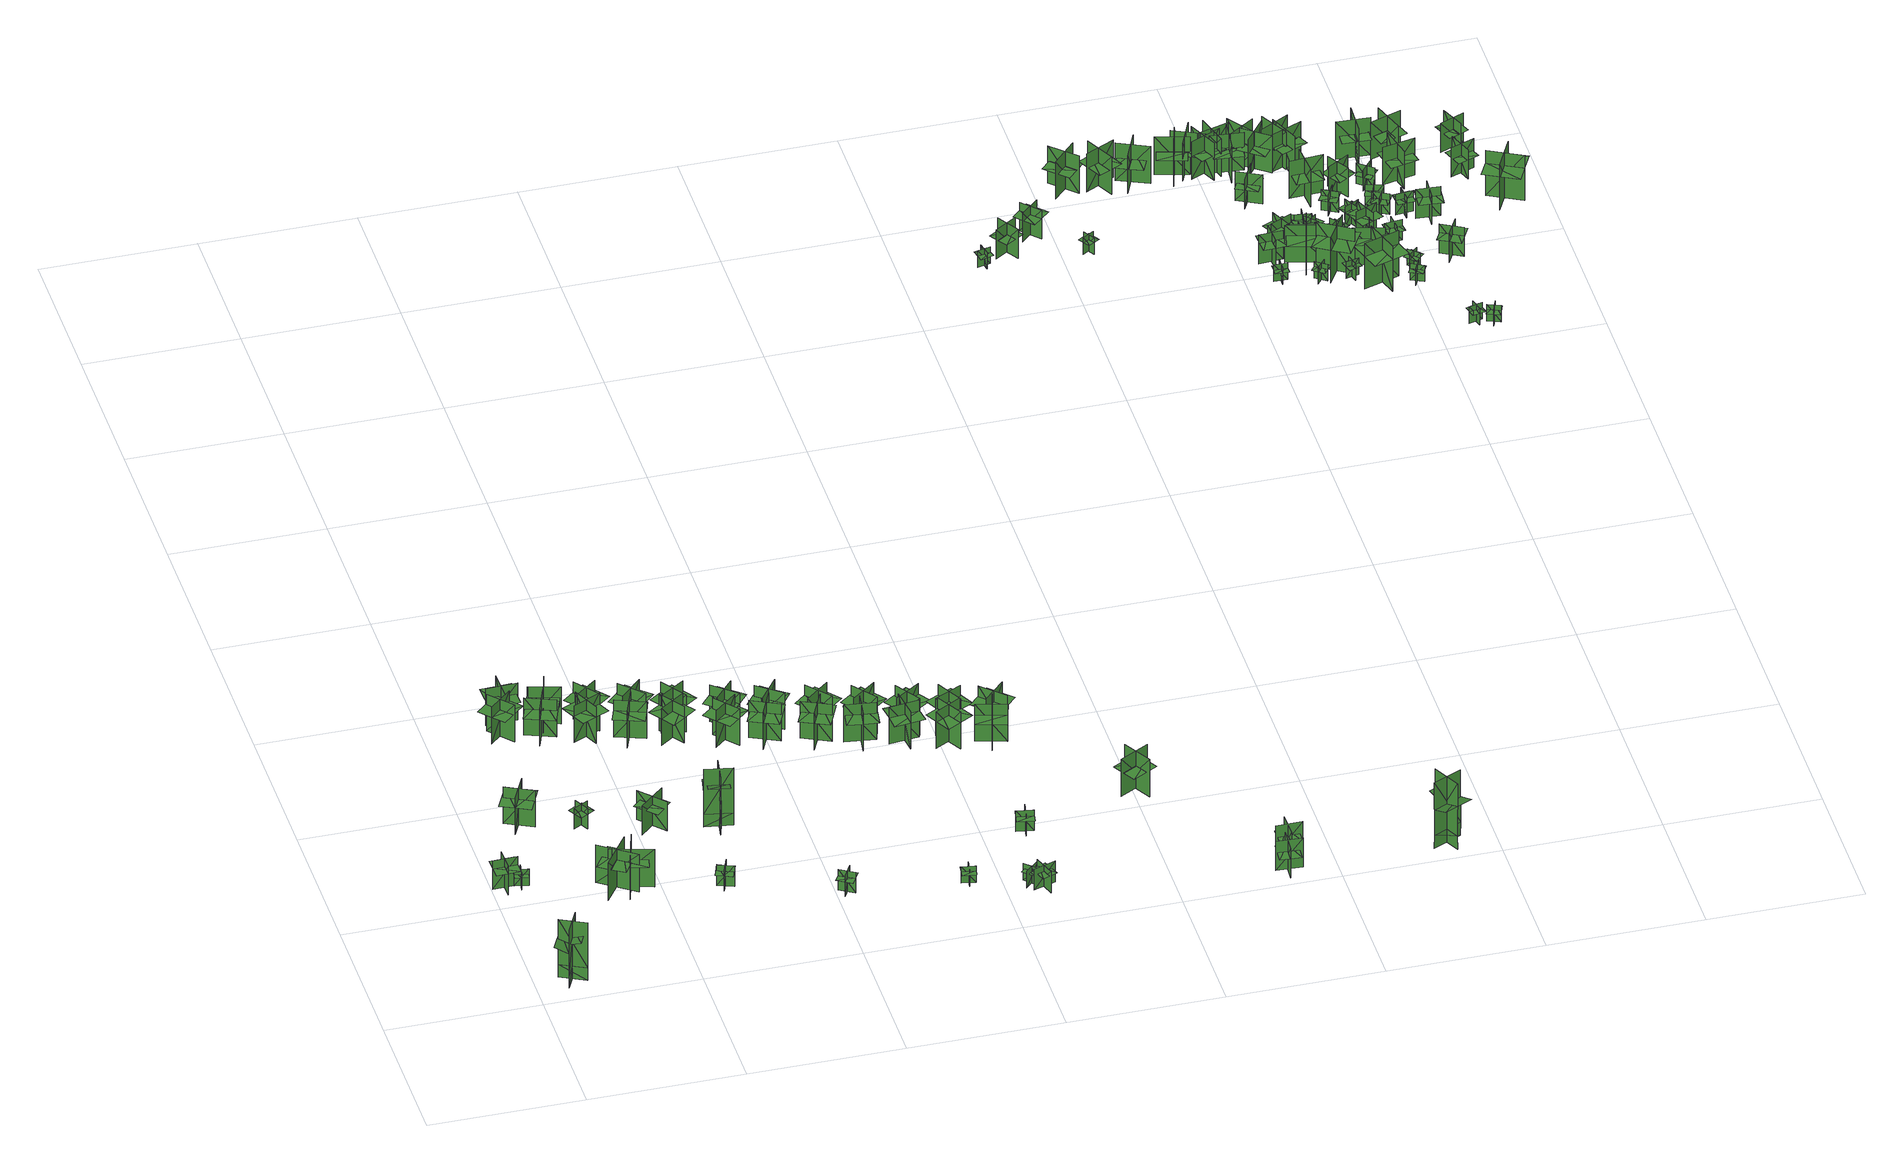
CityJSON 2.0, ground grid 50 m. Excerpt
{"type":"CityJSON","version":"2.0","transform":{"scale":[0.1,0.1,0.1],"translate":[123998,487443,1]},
"CityObjects":{
"tree1":{"type":"SolitaryVegetationObject","geometry":[{"type":"MultiSurface","lod":"1","boundaries":[[[0,1,2]],[[0,2,3]],[[4,5,6]],[[4,6,7]],[[8,9,5]],[[8,5,4]],[[10,11,1]],[[10,1,0]],[[12,13,14]],[[12,14,15]],[[16,17,18]],[[16,18,19]]]}]},
"tree2":{"type":"SolitaryVegetationObject","geometry":[{"type":"MultiSurface","lod":"1","boundaries":[[[20,21,22]],[[20,22,23]],[[24,25,26]],[[24,26,27]],[[28,29,30]],[[28,30,31]],[[28,31,32]],[[28,32,33]]]}]},
"tree3":{"type":"SolitaryVegetationObject","geometry":[{"type":"MultiSurface","lod":"1","boundaries":[[[34,35,36]],[[34,36,37]],[[38,39,40]],[[38,40,41]],[[42,43,44]],[[42,44,45]],[[42,45,46]],[[42,46,47]]]}]},
"tree4":{"type":"SolitaryVegetationObject","geometry":[{"type":"MultiSurface","lod":"1","boundaries":[[[48,49,50]],[[48,50,51]],[[52,53,54]],[[52,54,55]],[[56,57,58]],[[56,58,59]],[[56,59,60]],[[56,60,61]]]}]},
"tree5":{"type":"SolitaryVegetationObject","geometry":[{"type":"MultiSurface","lod":"1","boundaries":[[[62,63,64]],[[62,64,65]],[[66,67,68]],[[66,68,69]],[[70,71,72]],[[70,72,73]],[[70,73,74]],[[70,74,75]]]}]},
"tree6":{"type":"SolitaryVegetationObject","geometry":[{"type":"MultiSurface","lod":"1","boundaries":[[[76,77,78]],[[76,78,79]],[[80,81,82]],[[80,82,83]],[[84,85,86]],[[84,86,87]],[[84,87,88]],[[84,88,89]]]}]},
"tree7":{"type":"SolitaryVegetationObject","geometry":[{"type":"MultiSurface","lod":"1","boundaries":[[[90,91,92]],[[90,92,93]],[[94,95,96]],[[94,96,97]],[[98,99,100]],[[98,100,101]],[[98,101,102]],[[98,102,103]]]}]},
"tree8":{"type":"SolitaryVegetationObject","geometry":[{"type":"MultiSurface","lod":"1","boundaries":[[[104,105,106]],[[104,106,107]],[[108,109,110]],[[108,110,111]],[[112,113,114]],[[112,114,115]],[[112,115,116]],[[112,116,117]]]}]},
"tree9":{"type":"SolitaryVegetationObject","geometry":[{"type":"MultiSurface","lod":"1","boundaries":[[[118,119,120]],[[118,120,121]],[[122,123,124]],[[122,124,125]],[[126,127,128]],[[126,128,129]],[[126,129,130]],[[126,130,131]]]}]},
"tree10":{"type":"SolitaryVegetationObject","geometry":[{"type":"MultiSurface","lod":"1","boundaries":[[[132,133,134]],[[132,134,135]],[[136,137,138]],[[136,138,139]],[[140,141,142]],[[140,142,143]],[[140,143,144]],[[140,144,145]]]}]},
"tree11":{"type":"SolitaryVegetationObject","geometry":[{"type":"MultiSurface","lod":"1","boundaries":[[[146,147,148]],[[146,148,149]],[[150,151,152]],[[150,152,153]],[[154,155,156]],[[154,156,157]],[[154,157,158]],[[154,158,159]]]}]},
"tree12":{"type":"SolitaryVegetationObject","geometry":[{"type":"MultiSurface","lod":"1","boundaries":[[[160,161,162]],[[160,162,163]],[[164,165,166]],[[164,166,167]],[[168,169,170]],[[168,170,171]],[[168,171,172]],[[168,172,173]]]}]},
"tree13":{"type":"SolitaryVegetationObject","geometry":[{"type":"MultiSurface","lod":"1","boundaries":[[[174,175,176]],[[174,176,177]],[[178,179,180]],[[178,180,181]],[[182,183,184]],[[182,184,185]],[[182,185,186]],[[182,186,187]]]}]},
"tree14":{"type":"SolitaryVegetationObject","geometry":[{"type":"MultiSurface","lod":"1","boundaries":[[[188,189,190]],[[188,190,191]],[[192,193,194]],[[192,194,195]],[[196,197,198]],[[196,198,199]],[[196,199,200]],[[196,200,201]]]}]},
"tree15":{"type":"SolitaryVegetationObject","geometry":[{"type":"MultiSurface","lod":"1","boundaries":[[[202,203,204]],[[202,204,205]],[[206,207,208]],[[206,208,209]],[[210,211,212]],[[210,212,213]],[[210,213,214]],[[210,214,215]]]}]},
"tree16":{"type":"SolitaryVegetationObject","geometry":[{"type":"MultiSurface","lod":"1","boundaries":[[[216,217,218]],[[216,218,219]],[[220,221,222]],[[220,222,223]],[[224,225,221]],[[224,221,220]],[[226,227,217]],[[226,217,216]],[[228,229,230]],[[228,230,231]],[[232,233,234]],[[232,234,235]]]}]},
"tree17":{"type":"SolitaryVegetationObject","geometry":[{"type":"MultiSurface","lod":"1","boundaries":[[[236,237,238]],[[236,238,239]],[[240,241,242]],[[240,242,243]],[[244,245,246]],[[244,246,247]],[[244,247,248]],[[244,248,249]]]}]},
"tree18":{"type":"SolitaryVegetationObject","geometry":[{"type":"MultiSurface","lod":"1","boundaries":[[[250,251,252]],[[250,252,253]],[[254,255,256]],[[254,256,257]],[[258,259,260]],[[258,260,261]],[[258,261,262]],[[258,262,263]]]}]},
"tree19":{"type":"SolitaryVegetationObject","geometry":[{"type":"MultiSurface","lod":"1","boundaries":[[[264,265,266]],[[264,266,267]],[[268,269,270]],[[268,270,271]],[[272,273,274]],[[272,274,275]],[[272,275,276]],[[272,276,277]]]}]},
"tree20":{"type":"SolitaryVegetationObject","geometry":[{"type":"MultiSurface","lod":"1","boundaries":[[[278,279,280]],[[278,280,281]],[[282,283,284]],[[282,284,285]],[[286,287,288]],[[286,288,289]],[[286,289,290]],[[286,290,291]]]}]},
"tree21":{"type":"SolitaryVegetationObject","geometry":[{"type":"MultiSurface","lod":"1","boundaries":[[[292,293,294]],[[292,294,295]],[[296,297,298]],[[296,298,299]],[[300,301,302]],[[300,302,303]],[[300,303,304]],[[300,304,305]]]}]},
"tree22":{"type":"SolitaryVegetationObject","geometry":[{"type":"MultiSurface","lod":"1","boundaries":[[[306,307,308]],[[306,308,309]],[[310,311,312]],[[310,312,313]],[[314,315,316]],[[314,316,317]],[[314,317,318]],[[314,318,319]]]}]},
"tree23":{"type":"SolitaryVegetationObject","geometry":[{"type":"MultiSurface","lod":"1","boundaries":[[[320,321,322]],[[320,322,323]],[[324,325,326]],[[324,326,327]],[[328,329,330]],[[328,330,331]],[[328,331,332]],[[328,332,333]]]}]},
"tree24":{"type":"SolitaryVegetationObject","geometry":[{"type":"MultiSurface","lod":"1","boundaries":[[[334,335,336]],[[334,336,337]],[[338,339,340]],[[338,340,341]],[[342,343,344]],[[342,344,345]],[[342,345,346]],[[342,346,347]]]}]},
"tree25":{"type":"SolitaryVegetationObject","geometry":[{"type":"MultiSurface","lod":"1","boundaries":[[[348,349,350]],[[348,350,351]],[[352,353,354]],[[352,354,355]],[[356,357,358]],[[356,358,359]],[[356,359,360]],[[356,360,361]]]}]},
"tree26":{"type":"SolitaryVegetationObject","geometry":[{"type":"MultiSurface","lod":"1","boundaries":[[[362,363,364]],[[362,364,365]],[[366,367,368]],[[366,368,369]],[[370,371,372]],[[370,372,373]],[[370,373,374]],[[370,374,375]]]}]},
"tree27":{"type":"SolitaryVegetationObject","geometry":[{"type":"MultiSurface","lod":"1","boundaries":[[[376,377,378]],[[376,378,379]],[[380,381,382]],[[380,382,383]],[[384,385,386]],[[384,386,387]],[[384,387,388]],[[384,388,389]]]}]},
"tree28":{"type":"SolitaryVegetationObject","geometry":[{"type":"MultiSurface","lod":"1","boundaries":[[[390,391,392]],[[390,392,393]],[[394,395,396]],[[394,396,397]],[[398,399,400]],[[398,400,401]],[[398,401,402]],[[398,402,403]]]}]},
"tree29":{"type":"SolitaryVegetationObject","geometry":[{"type":"MultiSurface","lod":"1","boundaries":[[[404,405,406]],[[404,406,407]],[[408,409,410]],[[408,410,411]],[[412,413,414]],[[412,414,415]],[[412,415,416]],[[412,416,417]]]}]},
"tree30":{"type":"SolitaryVegetationObject","geometry":[{"type":"MultiSurface","lod":"1","boundaries":[[[418,419,420]],[[418,420,421]],[[422,423,424]],[[422,424,425]],[[426,427,428]],[[426,428,429]],[[426,429,430]],[[426,430,431]]]}]},
"tree31":{"type":"SolitaryVegetationObject","geometry":[{"type":"MultiSurface","lod":"1","boundaries":[[[432,433,434]],[[432,434,435]],[[436,437,438]],[[436,438,439]],[[440,441,442]],[[440,442,443]],[[440,443,444]],[[440,444,445]]]}]},
"tree32":{"type":"SolitaryVegetationObject","geometry":[{"type":"MultiSurface","lod":"1","boundaries":[[[446,447,448]],[[446,448,449]],[[450,451,452]],[[450,452,453]],[[454,455,456]],[[454,456,457]],[[454,457,458]],[[454,458,459]]]}]},
"tree33":{"type":"SolitaryVegetationObject","geometry":[{"type":"MultiSurface","lod":"1","boundaries":[[[460,461,462]],[[460,462,463]],[[464,465,466]],[[464,466,467]],[[468,469,470]],[[468,470,471]],[[468,471,472]],[[468,472,473]]]}]},
"tree34":{"type":"SolitaryVegetationObject","geometry":[{"type":"MultiSurface","lod":"1","boundaries":[[[474,475,476]],[[474,476,477]],[[478,479,480]],[[478,480,481]],[[482,483,484]],[[482,484,485]],[[482,485,486]],[[482,486,487]]]}]},
"tree35":{"type":"SolitaryVegetationObject","geometry":[{"type":"MultiSurface","lod":"1","boundaries":[[[488,489,490]],[[488,490,491]],[[492,493,494]],[[492,494,495]],[[496,497,498]],[[496,498,499]],[[496,499,500]],[[496,500,501]]]}]},
"tree36":{"type":"SolitaryVegetationObject","geometry":[{"type":"MultiSurface","lod":"1","boundaries":[[[502,503,504]],[[502,504,505]],[[506,507,508]],[[506,508,509]],[[510,511,512]],[[510,512,513]],[[510,513,514]],[[510,514,515]]]}]},
"tree37":{"type":"SolitaryVegetationObject","geometry":[{"type":"MultiSurface","lod":"1","boundaries":[[[516,517,518]],[[516,518,519]],[[520,521,522]],[[520,522,523]],[[524,525,526]],[[524,526,527]],[[524,527,528]],[[524,528,529]]]}]},
"tree38":{"type":"SolitaryVegetationObject","geometry":[{"type":"MultiSurface","lod":"1","boundaries":[[[530,531,532]],[[530,532,533]],[[534,535,536]],[[534,536,537]],[[538,539,540]],[[538,540,541]],[[538,541,542]],[[538,542,543]]]}]},
"tree39":{"type":"SolitaryVegetationObject","geometry":[{"type":"MultiSurface","lod":"1","boundaries":[[[544,545,546]],[[544,546,547]],[[548,549,550]],[[548,550,551]],[[552,553,554]],[[552,554,555]],[[552,555,556]],[[552,556,557]]]}]},
"tree40":{"type":"SolitaryVegetationObject","geometry":[{"type":"MultiSurface","lod":"1","boundaries":[[[558,559,560]],[[558,560,561]],[[562,563,564]],[[562,564,565]],[[566,567,568]],[[566,568,569]],[[566,570,571]],[[566,571,567]]]}]},
"tree41":{"type":"SolitaryVegetationObject","geometry":[{"type":"MultiSurface","lod":"1","boundaries":[[[572,573,574]],[[572,574,575]],[[576,577,578]],[[576,578,579]],[[580,581,582]],[[580,582,583]],[[580,584,585]],[[580,585,581]]]}]},
"tree42":{"type":"SolitaryVegetationObject","geometry":[{"type":"MultiSurface","lod":"1","boundaries":[[[586,587,588]],[[586,588,589]],[[590,591,592]],[[590,592,593]],[[594,595,596]],[[594,596,597]],[[594,598,599]],[[594,599,595]]]}]},
"tree43":{"type":"SolitaryVegetationObject","geometry":[{"type":"MultiSurface","lod":"1","boundaries":[[[600,601,602]],[[600,602,603]],[[604,605,606]],[[604,606,607]],[[608,609,605]],[[608,605,604]],[[610,611,601]],[[610,601,600]],[[612,613,614]],[[612,614,615]],[[616,617,618]],[[616,618,619]]]}]},
"tree44":{"type":"SolitaryVegetationObject","geometry":[{"type":"MultiSurface","lod":"1","boundaries":[[[620,621,622]],[[620,622,623]],[[624,625,626]],[[624,626,627]],[[628,629,630]],[[628,630,631]],[[628,631,632]],[[628,632,633]]]}]},
"tree45":{"type":"SolitaryVegetationObject","geometry":[{"type":"MultiSurface","lod":"1","boundaries":[[[634,635,636]],[[634,636,637]],[[638,639,640]],[[638,640,641]],[[642,643,644]],[[642,644,645]],[[642,646,647]],[[642,647,643]]]}]},
"tree46":{"type":"SolitaryVegetationObject","geometry":[{"type":"MultiSurface","lod":"1","boundaries":[[[648,649,650]],[[648,650,651]],[[652,653,654]],[[652,654,655]],[[656,657,658]],[[656,658,659]],[[656,659,660]],[[656,660,661]]]}]},
"tree47":{"type":"SolitaryVegetationObject","geometry":[{"type":"MultiSurface","lod":"1","boundaries":[[[662,663,664]],[[662,664,665]],[[666,667,668]],[[666,668,669]],[[670,671,672]],[[670,672,673]],[[670,673,674]],[[670,674,675]]]}]},
"tree48":{"type":"SolitaryVegetationObject","geometry":[{"type":"MultiSurface","lod":"1","boundaries":[[[676,677,678]],[[676,678,679]],[[680,681,682]],[[680,682,683]],[[684,685,686]],[[684,686,687]],[[684,688,689]],[[684,689,685]]]}]},
"tree49":{"type":"SolitaryVegetationObject","geometry":[{"type":"MultiSurface","lod":"1","boundaries":[[[690,691,692]],[[690,692,693]],[[694,695,696]],[[694,696,697]],[[698,699,700]],[[698,700,701]],[[698,702,703]],[[698,703,699]]]}]},
"tree50":{"type":"SolitaryVegetationObject","geometry":[{"type":"MultiSurface","lod":"1","boundaries":[[[704,705,706]],[[704,706,707]],[[708,709,710]],[[708,710,711]],[[712,713,714]],[[712,714,715]],[[712,716,717]],[[712,717,713]]]}]},
"tree51":{"type":"SolitaryVegetationObject","geometry":[{"type":"MultiSurface","lod":"1","boundaries":[[[718,719,720]],[[718,720,721]],[[722,723,724]],[[722,724,725]],[[726,727,728]],[[726,728,729]],[[726,729,730]],[[726,730,731]]]}]},
"tree52":{"type":"SolitaryVegetationObject","geometry":[{"type":"MultiSurface","lod":"1","boundaries":[[[732,733,734]],[[732,734,735]],[[736,737,738]],[[736,738,739]],[[740,741,742]],[[740,742,743]],[[740,744,745]],[[740,745,741]]]}]},
"tree53":{"type":"SolitaryVegetationObject","geometry":[{"type":"MultiSurface","lod":"1","boundaries":[[[746,747,748]],[[746,748,749]],[[750,751,752]],[[750,752,753]],[[754,755,756]],[[754,756,757]],[[754,757,758]],[[754,758,759]]]}]},
"tree54":{"type":"SolitaryVegetationObject","geometry":[{"type":"MultiSurface","lod":"1","boundaries":[[[760,761,762]],[[760,762,763]],[[764,765,766]],[[764,766,767]],[[768,769,770]],[[768,770,771]],[[768,772,773]],[[768,773,769]]]}]},
"tree55":{"type":"SolitaryVegetationObject","geometry":[{"type":"MultiSurface","lod":"1","boundaries":[[[774,775,776]],[[774,776,777]],[[778,779,780]],[[778,780,781]],[[782,783,784]],[[782,784,785]],[[782,785,786]],[[782,786,787]]]}]},
"tree56":{"type":"SolitaryVegetationObject","geometry":[{"type":"MultiSurface","lod":"1","boundaries":[[[788,789,790]],[[788,790,791]],[[792,793,794]],[[792,794,795]],[[796,797,798]],[[796,798,799]],[[796,800,801]],[[796,801,797]]]}]},
"tree57":{"type":"SolitaryVegetationObject","geometry":[{"type":"MultiSurface","lod":"1","boundaries":[[[802,803,804]],[[802,804,805]],[[806,807,808]],[[806,808,809]],[[810,811,812]],[[810,812,813]],[[810,813,814]],[[810,814,815]]]}]},
"tree58":{"type":"SolitaryVegetationObject","geometry":[{"type":"MultiSurface","lod":"1","boundaries":[[[816,817,818]],[[816,818,819]],[[820,821,822]],[[820,822,823]],[[824,825,826]],[[824,826,827]],[[824,827,828]],[[824,828,829]]]}]},
"tree59":{"type":"SolitaryVegetationObject","geometry":[{"type":"MultiSurface","lod":"1","boundaries":[[[830,831,832]],[[830,832,833]],[[834,835,836]],[[834,836,837]],[[838,839,840]],[[838,840,841]],[[838,842,843]],[[838,843,839]]]}]},
"tree60":{"type":"SolitaryVegetationObject","geometry":[{"type":"MultiSurface","lod":"1","boundaries":[[[844,845,846]],[[844,846,847]],[[848,849,850]],[[848,850,851]],[[852,853,854]],[[852,854,855]],[[852,856,857]],[[852,857,853]]]}]},
"tree61":{"type":"SolitaryVegetationObject","geometry":[{"type":"MultiSurface","lod":"1","boundaries":[[[858,859,860]],[[858,860,861]],[[862,863,864]],[[862,864,865]],[[866,867,868]],[[866,868,869]],[[866,869,870]],[[866,870,871]]]}]},
"tree62":{"type":"SolitaryVegetationObject","geometry":[{"type":"MultiSurface","lod":"1","boundaries":[[[872,873,874]],[[872,874,875]],[[876,877,878]],[[876,878,879]],[[880,881,882]],[[880,882,883]],[[880,884,885]],[[880,885,881]]]}]},
"tree63":{"type":"SolitaryVegetationObject","geometry":[{"type":"MultiSurface","lod":"1","boundaries":[[[886,887,888]],[[886,888,889]],[[890,891,892]],[[890,892,893]],[[894,895,896]],[[894,896,897]],[[894,897,898]],[[894,898,899]]]}]},
"tree64":{"type":"SolitaryVegetationObject","geometry":[{"type":"MultiSurface","lod":"1","boundaries":[[[900,901,902]],[[900,902,903]],[[904,905,906]],[[904,906,907]],[[908,909,910]],[[908,910,911]],[[908,911,912]],[[908,912,913]]]}]},
"tree65":{"type":"SolitaryVegetationObject","geometry":[{"type":"MultiSurface","lod":"1","boundaries":[[[914,915,916]],[[914,916,917]],[[918,919,920]],[[918,920,921]],[[922,923,924]],[[922,924,925]],[[922,925,926]],[[922,926,927]]]}]},
"tree66":{"type":"SolitaryVegetationObject","geometry":[{"type":"MultiSurface","lod":"1","boundaries":[[[928,929,930]],[[928,930,931]],[[932,933,934]],[[932,934,935]],[[936,937,938]],[[936,938,939]],[[936,939,940]],[[936,940,941]]]}]},
"tree67":{"type":"SolitaryVegetationObject","geometry":[{"type":"MultiSurface","lod":"1","boundaries":[[[942,943,944]],[[942,944,945]],[[946,947,948]],[[946,948,949]],[[950,951,952]],[[950,952,953]],[[950,953,954]],[[950,954,955]]]}]},
"tree68":{"type":"SolitaryVegetationObject","geometry":[{"type":"MultiSurface","lod":"1","boundaries":[[[956,957,958]],[[956,958,959]],[[960,961,962]],[[960,962,963]],[[964,965,966]],[[964,966,967]],[[964,967,968]],[[964,968,969]]]}]},
"tree69":{"type":"SolitaryVegetationObject","geometry":[{"type":"MultiSurface","lod":"1","boundaries":[[[970,971,972]],[[970,972,973]],[[974,975,976]],[[974,976,977]],[[978,979,980]],[[978,980,981]],[[978,982,983]],[[978,983,979]]]}]},
"tree70":{"type":"SolitaryVegetationObject","geometry":[{"type":"MultiSurface","lod":"1","boundaries":[[[984,985,986]],[[984,986,987]],[[988,989,990]],[[988,990,991]],[[992,993,994]],[[992,994,995]],[[992,995,996]],[[992,996,997]]]}]},
"tree71":{"type":"SolitaryVegetationObject","geometry":[{"type":"MultiSurface","lod":"1","boundaries":[[[998,999,1000]],[[998,1000,1001]],[[1002,1003,1004]],[[1002,1004,1005]],[[1006,1007,1008]],[[1006,1008,1009]],[[1006,1010,1011]],[[1006,1011,1007]]]}]},
"tree72":{"type":"SolitaryVegetationObject","geometry":[{"type":"MultiSurface","lod":"1","boundaries":[[[1012,1013,1014]],[[1012,1014,1015]],[[1016,1017,1018]],[[1016,1018,1019]],[[1020,1021,1022]],[[1020,1022,1023]],[[1020,1023,1024]],[[1020,1024,1025]]]}]},
"tree73":{"type":"SolitaryVegetationObject","geometry":[{"type":"MultiSurface","lod":"1","boundaries":[[[1026,1027,1028]],[[1026,1028,1029]],[[1030,1031,1032]],[[1030,1032,1033]],[[1034,1035,1036]],[[1034,1036,1037]],[[1034,1037,1038]],[[1034,1038,1039]]]}]},
"tree74":{"type":"SolitaryVegetationObject","geometry":[{"type":"MultiSurface","lod":"1","boundaries":[[[1040,1041,1042]],[[1040,1042,1043]],[[1044,1045,1046]],[[1044,1046,1047]],[[1048,1049,1050]],[[1048,1050,1051]],[[1048,1051,1052]],[[1048,1052,1053]]]}]},
"tree75":{"type":"SolitaryVegetationObject","geometry":[{"type":"MultiSurface","lod":"1","boundaries":[[[1054,1055,1056]],[[1054,1056,1057]],[[1058,1059,1060]],[[1058,1060,1061]],[[1062,1063,1064]],[[1062,1064,1065]],[[1062,1066,1067]],[[1062,1067,1063]]]}]},
"tree76":{"type":"SolitaryVegetationObject","geometry":[{"type":"MultiSurface","lod":"1","boundaries":[[[1068,1069,1070]],[[1068,1070,1071]],[[1072,1073,1074]],[[1072,1074,1075]],[[1076,1077,1078]],[[1076,1078,1079]],[[1076,1080,1081]],[[1076,1081,1077]]]}]},
"tree77":{"type":"SolitaryVegetationObject","geometry":[{"type":"MultiSurface","lod":"1","boundaries":[[[1082,1083,1084]],[[1082,1084,1085]],[[1086,1087,1088]],[[1086,1088,1089]],[[1090,1091,1092]],[[1090,1092,1093]],[[1090,1093,1094]],[[1090,1094,1095]]]}]},
"tree78":{"type":"SolitaryVegetationObject","geometry":[{"type":"MultiSurface","lod":"1","boundaries":[[[1096,1097,1098]],[[1096,1098,1099]],[[1100,1101,1102]],[[1100,1102,1103]],[[1104,1105,1106]],[[1104,1106,1107]],[[1104,1108,1109]],[[1104,1109,1105]]]}]},
"tree79":{"type":"SolitaryVegetationObject","geometry":[{"type":"MultiSurface","lod":"1","boundaries":[[[1110,1111,1112]],[[1110,1112,1113]],[[1114,1115,1116]],[[1114,1116,1117]],[[1118,1119,1120]],[[1118,1120,1121]],[[1118,1121,1122]],[[1118,1122,1123]]]}]},
"tree80":{"type":"SolitaryVegetationObject","geometry":[{"type":"MultiSurface","lod":"1","boundaries":[[[1124,1125,1126]],[[1124,1126,1127]],[[1128,1129,1130]],[[1128,1130,1131]],[[1132,1133,1134]],[[1132,1134,1135]],[[1132,1135,1136]],[[1132,1136,1137]]]}]},
"tree81":{"type":"SolitaryVegetationObject","geometry":[{"type":"MultiSurface","lod":"1","boundaries":[[[1138,1139,1140]],[[1138,1140,1141]],[[1142,1143,1144]],[[1142,1144,1145]],[[1146,1147,1148]],[[1146,1148,1149]],[[1146,1149,1150]],[[1146,1150,1151]]]}]},
"tree82":{"type":"SolitaryVegetationObject","geometry":[{"type":"MultiSurface","lod":"1","boundaries":[[[1152,1153,1154]],[[1152,1154,1155]],[[1156,1157,1158]],[[1156,1158,1159]],[[1160,1161,1162]],[[1160,1162,1163]],[[1160,1163,1164]],[[1160,1164,1165]]]}]},
"tree83":{"type":"SolitaryVegetationObject","geometry":[{"type":"MultiSurface","lod":"1","boundaries":[[[1166,1167,1168]],[[1166,1168,1169]],[[1170,1171,1172]],[[1170,1172,1173]],[[1174,1175,1176]],[[1174,1176,1177]],[[1174,1177,1178]],[[1174,1178,1179]]]}]},
"tree84":{"type":"SolitaryVegetationObject","geometry":[{"type":"MultiSurface","lod":"1","boundaries":[[[1180,1181,1182]],[[1180,1182,1183]],[[1184,1185,1186]],[[1184,1186,1187]],[[1188,1189,1190]],[[1188,1190,1191]],[[1188,1192,1193]],[[1188,1193,1189]]]}]},
"tree85":{"type":"SolitaryVegetationObject","geometry":[{"type":"MultiSurface","lod":"1","boundaries":[[[1194,1195,1196]],[[1194,1196,1197]],[[1198,1199,1200]],[[1198,1200,1201]],[[1202,1203,1204]],[[1202,1204,1205]],[[1202,1205,1206]],[[1202,1206,1207]]]}]},
"tree86":{"type":"SolitaryVegetationObject","geometry":[{"type":"MultiSurface","lod":"1","boundaries":[[[1208,1209,1210]],[[1208,1210,1211]],[[1212,1213,1214]],[[1212,1214,1215]],[[1216,1217,1218]],[[1216,1218,1219]],[[1216,1219,1220]],[[1216,1220,1221]]]}]},
"tree87":{"type":"SolitaryVegetationObject","geometry":[{"type":"MultiSurface","lod":"1","boundaries":[[[1222,1223,1224]],[[1222,1224,1225]],[[1226,1227,1228]],[[1226,1228,1229]],[[1230,1231,1232]],[[1230,1232,1233]],[[1230,1233,1234]],[[1230,1234,1235]]]}]},
"tree88":{"type":"SolitaryVegetationObject","geometry":[{"type":"MultiSurface","lod":"1","boundaries":[[[1236,1237,1238]],[[1236,1238,1239]],[[1240,1241,1242]],[[1240,1242,1243]],[[1244,1245,1246]],[[1244,1246,1247]],[[1244,1247,1248]],[[1244,1248,1249]]]}]},
"tree89":{"type":"SolitaryVegetationObject","geometry":[{"type":"MultiSurface","lod":"1","boundaries":[[[1250,1251,1252]],[[1250,1252,1253]],[[1254,1255,1256]],[[1254,1256,1257]],[[1258,1259,1260]],[[1258,1260,1261]],[[1258,1262,1263]],[[1258,1263,1259]]]}]},
"tree90":{"type":"SolitaryVegetationObject","geometry":[{"type":"MultiSurface","lod":"1","boundaries":[[[1264,1265,1266]],[[1264,1266,1267]],[[1268,1269,1270]],[[1268,1270,1271]],[[1272,1273,1274]],[[1272,1274,1275]],[[1272,1275,1276]],[[1272,1276,1277]]]}]},
"tree91":{"type":"SolitaryVegetationObject","geometry":[{"type":"MultiSurface","lod":"1","boundaries":[[[1278,1279,1280]],[[1278,1280,1281]],[[1282,1283,1284]],[[1282,1284,1285]],[[1286,1287,1288]],[[1286,1288,1289]],[[1286,1289,1290]],[[1286,1290,1291]]]}]},
"tree92":{"type":"SolitaryVegetationObject","geometry":[{"type":"MultiSurface","lod":"1","boundaries":[[[1292,1293,1294]],[[1292,1294,1295]],[[1296,1297,1298]],[[1296,1298,1299]],[[1300,1301,1302]],[[1300,1302,1303]],[[1300,1304,1305]],[[1300,1305,1301]]]}]},
"tree93":{"type":"SolitaryVegetationObject","geometry":[{"type":"MultiSurface","lod":"1","boundaries":[[[1306,1307,1308]],[[1306,1308,1309]],[[1310,1311,1312]],[[1310,1312,1313]],[[1314,1315,1316]],[[1314,1316,1317]],[[1314,1317,1318]],[[1314,1318,1319]]]}]},
"tree94":{"type":"SolitaryVegetationObject","geometry":[{"type":"MultiSurface","lod":"1","boundaries":[[[1320,1321,1322]],[[1320,1322,1323]],[[1324,1325,1326]],[[1324,1326,1327]],[[1328,1329,1330]],[[1328,1330,1331]],[[1328,1332,1333]],[[1328,1333,1329]]]}]},
"tree95":{"type":"SolitaryVegetationObject","geometry":[{"type":"MultiSurface","lod":"1","boundaries":[[[1334,1335,1336]],[[1334,1336,1337]],[[1338,1339,1340]],[[1338,1340,1341]],[[1342,1343,1344]],[[1342,1344,1345]],[[1342,1346,1347]],[[1342,1347,1343]]]}]},
"tree96":{"type":"SolitaryVegetationObject","geometry":[{"type":"MultiSurface","lod":"1","boundaries":[[[1348,1349,1350]],[[1348,1350,1351]],[[1352,1353,1354]],[[1352,1354,1355]],[[1356,1357,1358]],[[1356,1358,1359]],[[1356,1360,1361]],[[1356,1361,1357]]]}]},
"tree97":{"type":"SolitaryVegetationObject","geometry":[{"type":"MultiSurface","lod":"1","boundaries":[[[1362,1363,1364]],[[1362,1364,1365]],[[1366,1367,1368]],[[1366,1368,1369]],[[1370,1371,1372]],[[1370,1372,1373]],[[1370,1374,1375]],[[1370,1375,1371]]]}]},
"tree98":{"type":"SolitaryVegetationObject","geometry":[{"type":"MultiSurface","lod":"1","boundaries":[[[1376,1377,1378]],[[1376,1378,1379]],[[1380,1381,1382]],[[1380,1382,1383]],[[1384,1385,1386]],[[1384,1386,1387]],[[1384,1387,1388]],[[1384,1388,1389]]]}]}
},
"vertices":[
[90,38,65],[129,119,65],[131,119,236],[91,37,236],[155,60,66],[73,100,66],[73,99,236],[154,59,236],[154,59,20],[73,99,20],[91,37,20],[131,119,20],[91,37,148],[130,119,148],[89,139,165],[49,58,165],[125,108,175],[96,46,175],[126,31,185],[156,93,185],
[37,628,11],[39,551,11],[39,551,119],[37,628,119],[1,591,11],[79,593,11],[79,593,119],[1,591,119],[1,591,89],[2,552,89],[80,554,89],[79,593,89],[78,632,89],[0,630,89],
[67,585,15],[111,578,15],[111,578,76],[67,585,76],[84,561,15],[91,605,15],[91,605,76],[84,561,76],[84,561,59],[106,558,59],[113,602,59],[91,605,59],[70,609,59],[63,565,59],
[121,916,3],[210,873,3],[210,873,141],[121,916,141],[142,853,3],[186,943,3],[186,943,141],[142,853,141],[142,853,102],[187,831,102],[231,921,102],[186,943,102],[141,965,102],[97,875,102],
[404,564,9],[323,449,9],[323,449,149],[404,564,149],[311,547,9],[311,547,149],[426,467,149],[426,467,9],[396,554,112],[357,579,112],[298,487,112],[337,462,112],[377,437,112],[436,529,112],
[343,520,8],[477,481,8],[477,481,148],[343,520,148],[389,438,8],[389,438,148],[428,572,148],[428,572,8],[355,516,111],[344,471,111],[450,445,111],[461,490,111],[472,535,111],[366,561,111],
[367,854,8],[319,827,8],[319,827,85],[367,854,85],[332,865,8],[359,816,8],[359,816,85],[332,865,85],[332,865,63],[308,851,63],[335,803,63],[359,816,63],[383,830,63],[356,878,63],
[195,1378,6],[262,1304,6],[262,1304,144],[195,1378,144],[192,1311,6],[265,1378,6],[265,1378,144],[192,1311,144],[192,1311,106],[225,1275,106],[299,1341,106],[265,1378,106],[232,1415,106],[158,1348,106],
[200,1408,4],[300,1412,4],[300,1412,142],[200,1408,142],[249,1363,4],[245,1463,4],[245,1463,142],[249,1363,142],[249,1363,103],[298,1365,103],[295,1465,103],[245,1463,103],[195,1461,103],[199,1361,103],
[391,1294,7],[297,1329,7],[297,1329,145],[391,1294,145],[363,1355,7],[329,1261,7],[329,1261,145],[363,1355,145],[363,1355,106],[317,1372,106],[282,1279,106],[329,1261,106],[375,1244,106],[410,1337,106],
[326,1386,3],[422,1359,3],[422,1359,141],[326,1386,141],[358,1328,3],[385,1424,3],[385,1424,141],[358,1328,141],[358,1328,102],[406,1314,102],[433,1410,102],[385,1424,102],[337,1437,102],[310,1341,102],
[587,744,8],[514,824,8],[514,824,117],[587,744,117],[590,817,8],[590,817,117],[509,744,117],[509,744,8],[580,751,88],[606,776,88],[547,837,88],[521,812,88],[495,786,88],[554,725,88],
[659,435,11],[710,415,11],[710,415,88],[659,435,88],[674,401,11],[693,453,11],[693,453,88],[674,401,88],[674,401,67],[699,391,67],[719,443,67],[693,453,67],[667,463,67],[648,411,67],
[434,1252,7],[525,1294,7],[525,1294,145],[434,1252,145],[496,1229,7],[455,1319,7],[455,1319,145],[496,1229,145],[496,1229,107],[542,1250,107],[500,1340,107],[455,1319,107],[409,1298,107],[451,1208,107],
[529,1364,3],[452,1302,3],[452,1302,142],[529,1364,142],[464,1372,3],[526,1294,3],[526,1294,142],[464,1372,142],[464,1372,103],[425,1341,103],[487,1263,103],[526,1294,103],[565,1325,103],[502,1403,103],
[700,736,54],[789,720,54],[789,719,224],[699,734,224],[739,679,54],[754,769,54],[753,769,224],[738,680,224],[738,680,9],[753,769,9],[699,734,9],[789,719,9],[699,735,137],[789,719,137],[797,765,153],[707,780,153],[777,721,164],[709,732,164],[704,699,173],[771,688,173],
[617,1276,7],[582,1183,7],[582,1183,145],[617,1276,145],[557,1249,7],[650,1214,7],[650,1214,145],[557,1249,145],[557,1249,107],[539,1202,107],[633,1168,107],[650,1214,107],[667,1261,107],[574,1296,107],
[590,1332,3],[660,1261,3],[660,1261,141],[590,1332,141],[589,1265,3],[660,1335,3],[660,1335,141],[589,1265,141],[589,1265,102],[624,1230,102],[695,1300,102],[660,1335,102],[625,1371,102],[554,1301,102],
[754,1162,7],[697,1243,7],[697,1243,145],[754,1162,145],[766,1227,7],[685,1170,7],[685,1170,145],[766,1227,145],[766,1227,106],[738,1268,106],[656,1211,106],[685,1170,106],[713,1129,106],[795,1186,106],
[1019,282,9],[1047,330,9],[1047,330,86],[1019,282,86],[1055,292,9],[1007,319,9],[1007,319,86],[1055,292,86],[1055,292,64],[1069,316,64],[1021,343,64],[1007,319,64],[993,296,64],[1041,268,64],
[784,1290,4],[702,1234,4],[702,1234,143],[784,1290,143],[719,1303,4],[775,1220,4],[775,1220,143],[719,1303,143],[719,1303,104],[678,1275,104],[734,1192,104],[775,1220,104],[816,1248,104],[760,1331,104],
[849,1187,3],[914,1112,3],[914,1112,141],[849,1187,141],[843,1121,3],[919,1186,3],[919,1186,141],[843,1121,141],[843,1121,102],[876,1084,102],[951,1149,102],[919,1186,102],[886,1224,102],[811,1159,102],
[924,1255,4],[860,1180,4],[860,1180,142],[924,1255,142],[858,1251,4],[934,1186,4],[934,1186,142],[858,1251,142],[858,1251,104],[826,1213,104],[902,1148,104],[934,1186,104],[966,1224,104],[891,1288,104],
[1041,1100,5],[950,1141,5],[950,1141,144],[1041,1100,144],[1018,1163,5],[977,1072,5],[977,1072,144],[1018,1163,144],[1018,1163,105],[973,1183,105],[932,1092,105],[977,1072,105],[1023,1051,105],[1064,1142,105],
[986,1213,4],[1066,1153,4],[1066,1153,142],[986,1213,142],[995,1147,4],[1055,1227,4],[1055,1227,142],[995,1147,142],[995,1147,103],[1035,1117,103],[1094,1197,103],[1055,1227,103],[1015,1257,103],[955,1177,103],
[1189,1057,5],[1099,1098,5],[1099,1098,143],[1189,1057,143],[1167,1119,5],[1125,1029,5],[1125,1029,143],[1167,1119,143],[1167,1119,105],[1121,1140,105],[1080,1049,105],[1125,1029,105],[1171,1008,105],[1212,1099,105],
[1395,229,11],[1402,272,11],[1402,272,72],[1395,229,72],[1419,246,11],[1375,253,11],[1375,253,72],[1419,246,72],[1419,246,55],[1422,268,55],[1378,275,55],[1375,253,55],[1371,231,55],[1415,224,55],
[1202,1171,4],[1125,1106,4],[1125,1106,142],[1202,1171,142],[1135,1177,4],[1200,1101,4],[1200,1101,142],[1135,1177,142],[1135,1177,103],[1097,1145,103],[1162,1068,103],[1200,1101,103],[1238,1133,103],[1174,1209,103],
[1320,1031,5],[1221,1046,5],[1221,1046,144],[1320,1031,144],[1281,1085,5],[1266,986,5],[1266,986,144],[1281,1085,144],[1281,1085,105],[1232,1092,105],[1217,994,105],[1266,986,105],[1315,979,105],[1330,1078,105],
[1270,1141,1],[1330,1062,1],[1330,1062,140],[1270,1141,140],[1261,1075,1],[1340,1136,1],[1340,1136,140],[1261,1075,140],[1261,1075,101],[1291,1036,101],[1370,1096,101],[1340,1136,101],[1309,1175,101],[1230,1115,101],
[1562,227,5],[1605,182,5],[1605,182,68],[1562,227,68],[1561,185,5],[1561,185,68],[1607,228,68],[1607,228,5],[1566,223,51],[1552,208,51],[1586,175,51],[1601,189,51],[1615,204,51],[1580,238,51],
[1603,217,4],[1627,144,4],[1627,144,82],[1603,217,82],[1580,171,4],[1580,171,82],[1653,195,82],[1653,195,4],[1605,211,61],[1581,202,61],[1602,145,61],[1626,154,61],[1651,163,61],[1629,220,61],
[1407,957,6],[1395,1056,6],[1395,1056,144],[1407,957,144],[1448,1009,5],[1350,998,6],[1350,998,144],[1448,1009,144],[1448,1009,105],[1443,1059,105],[1344,1047,105],[1350,998,105],[1355,948,105],[1454,960,105],
[1398,1105,2],[1453,1022,2],[1453,1022,140],[1398,1105,140],[1385,1040,2],[1467,1096,2],[1467,1096,140],[1385,1040,140],[1385,1040,101],[1413,998,101],[1495,1054,101],[1467,1096,101],[1439,1137,101],[1357,1081,101],
[1629,440,5],[1638,495,5],[1638,495,82],[1629,440,82],[1659,462,5],[1604,471,5],[1604,471,82],[1659,462,82],[1659,462,61],[1663,489,61],[1609,498,61],[1604,471,61],[1600,443,61],[1654,434,61],
[1568,987,6],[1481,939,6],[1481,939,144],[1568,987,144],[1504,1005,6],[1552,918,6],[1552,918,144],[1504,1005,144],[1504,1005,105],[1461,981,105],[1509,894,105],[1552,918,105],[1596,942,105],[1548,1029,105],
[1587,1052,3],[1499,1007,3],[1499,1007,142],[1587,1052,142],[1524,1073,3],[1570,984,3],[1570,984,142],[1524,1073,142],[1524,1073,103],[1480,1050,103],[1525,961,103],[1570,984,103],[1614,1007,103],[1569,1095,103],
[1642,886,6],[1669,982,6],[1669,982,144],[1642,886,144],[1700,918,6],[1604,945,6],[1604,945,144],[1700,918,144],[1700,918,105],[1714,966,105],[1618,993,105],[1604,945,105],[1591,897,105],[1686,870,105],
[1644,963,5],[1714,1034,5],[1714,1034,143],[1644,963,143],[1710,964,5],[1639,1033,5],[1639,1033,143],[1710,964,143],[1710,964,104],[1745,999,104],[1674,1069,104],[1639,1033,104],[1604,998,104],[1675,928,104],
[2052,608,8],[1957,555,8],[1957,555,148],[2052,608,148],[1986,626,8],[1986,626,148],[2039,532,148],[2039,532,8],[2048,601,94],[1965,555,94],[1987,517,94],[2069,563,94],[2025,641,94],[1943,595,94],
[2349,110,6],[2343,26,6],[2343,26,115],[2349,110,115],[2310,75,6],[2310,75,115],[2394,69,115],[2394,69,6],[2352,105,73],[2347,31,73],[2381,29,73],[2386,102,73],[2317,107,73],[2312,34,73],
[2367,187,6],[2368,103,6],[2368,103,115],[2367,187,115],[2330,149,6],[2330,149,115],[2415,150,115],[2415,150,6],[2370,181,73],[2371,108,73],[2405,108,73],[2405,182,73],[2335,181,73],[2336,108,73],
[2895,100,57],[2801,55,57],[2801,56,252],[2894,101,252],[2821,126,58],[2866,32,58],[2867,33,252],[2822,126,252],[2822,126,6],[2867,33,6],[2894,101,6],[2801,56,6],[2894,100,152],[2801,55,152],[2824,8,171],[2917,53,171],[2814,62,183],[2884,96,183],[2866,131,194],[2797,97,194],
[2265,3246,7],[2256,3289,7],[2256,3289,69],[2265,3246,69],[2281,3270,7],[2238,3261,7],[2238,3261,69],[2281,3270,69],[2281,3270,51],[2276,3292,51],[2233,3282,51],[2238,3261,51],[2243,3239,51],[2286,3249,51],
[2376,3337,5],[2305,3291,5],[2305,3291,114],[2376,3337,114],[2325,3348,5],[2325,3348,114],[2370,3277,114],[2370,3277,5],[2374,3331,72],[2312,3291,72],[2330,3263,72],[2392,3302,72],[2355,3361,72],[2293,3321,72],
[2462,3407,6],[2405,3353,6],[2405,3353,113],[2462,3407,113],[2410,3408,6],[2463,3352,6],[2463,3352,113],[2410,3408,113],[2410,3408,83],[2382,3382,83],[2435,3325,83],[2463,3352,83],[2492,3379,83],[2438,3435,83],
[2600,3261,10],[2563,3238,10],[2563,3238,72],[2600,3261,72],[2572,3268,10],[2595,3230,10],[2595,3230,72],[2572,3268,72],[2572,3268,54],[2553,3256,54],[2576,3219,54],[2595,3230,54],[2614,3242,54],[2591,3280,54],
[2635,3551,2],[2557,3626,2],[2557,3626,142],[2635,3551,142],[2633,3619,2],[2633,3619,142],[2558,3541,142],[2558,3541,2],[2627,3553,88],[2559,3619,88],[2529,3587,88],[2597,3521,88],[2659,3586,88],[2591,3651,88],
[2679,3617,2],[2727,3520,2],[2727,3520,143],[2679,3617,143],[2658,3553,2],[2658,3553,143],[2755,3601,143],[2755,3601,2],[2686,3613,89],[2727,3528,89],[2767,3548,89],[2725,3633,89],[2645,3593,89],[2687,3508,89],
[2820,3610,3],[2775,3511,3],[2775,3511,143],[2820,3610,143],[2756,3585,3],[2756,3585,143],[2855,3541,143],[2855,3541,3],[2821,3602,89],[2782,3516,89],[2822,3498,89],[2861,3584,89],[2779,3620,89],[2740,3534,89],
[3104,2934,10],[3105,2978,10],[3105,2978,72],[3104,2934,72],[3125,2954,10],[3081,2955,10],[3081,2955,72],[3125,2954,72],[3125,2954,54],[3126,2976,54],[3081,2977,54],[3081,2955,54],[3080,2933,54],[3125,2932,54],
[2981,3550,6],[2877,3580,6],[2877,3580,147],[2981,3550,147],[2947,3609,6],[2947,3609,147],[2918,3505,147],[2918,3505,6],[2973,3548,93],[2882,3574,93],[2870,3532,93],[2961,3506,93],[2985,3592,93],[2895,3618,93],
[3139,3058,10],[3061,3054,10],[3061,3054,118],[3139,3058,118],[3101,3093,10],[3104,3015,10],[3104,3015,118],[3101,3093,118],[3101,3093,88],[3062,3091,88],[3066,3013,88],[3104,3015,88],[3143,3017,88],[3139,3094,88],
[2995,3623,7],[2951,3524,7],[2951,3524,147],[2995,3623,147],[2932,3599,7],[2932,3599,147],[3031,3554,147],[3031,3554,7],[2996,3615,93],[2958,3529,93],[2998,3511,93],[3037,3597,93],[2955,3634,93],[2916,3548,93],
[3165,3084,9],[3132,3155,9],[3132,3155,117],[3165,3084,117],[3183,3133,9],[3113,3100,9],[3113,3100,117],[3183,3133,117],[3183,3133,87],[3166,3168,87],[3096,3135,87],[3113,3100,87],[3129,3065,87],[3199,3098,87],
[2979,3523,8],[3077,3569,8],[3077,3569,148],[2979,3523,148],[3043,3501,8],[3043,3501,148],[2997,3599,148],[2997,3599,8],[2983,3530,94],[3069,3570,94],[3050,3610,94],[2965,3570,94],[3003,3489,94],[3088,3529,94],
[3239,2911,13],[3203,2937,13],[3203,2937,75],[3239,2911,75],[3235,2940,13],[3208,2905,13],[3208,2905,75],[3235,2940,75],[3235,2940,58],[3217,2953,58],[3191,2918,58],[3208,2905,58],[3226,2891,58],[3253,2927,58],
[3183,2956,14],[3217,3080,14],[3217,3080,153],[3183,2956,153],[3263,3003,14],[3138,3036,14],[3138,3036,153],[3263,3003,153],[3258,3004,115],[3272,3058,115],[3158,3089,115],[3143,3035,115],[3129,2980,115],[3243,2950,115],
[3078,3387,7],[3153,3349,7],[3153,3349,116],[3078,3387,116],[3094,3337,7],[3094,3337,116],[3133,3413,116],[3133,3413,7],[3084,3388,74],[3149,3355,74],[3165,3385,74],[3099,3419,74],[3068,3356,74],[3133,3323,74],
[3040,3621,7],[3069,3516,7],[3069,3516,147],[3040,3621,147],[3007,3561,7],[3007,3561,147],[3111,3591,147],[3111,3591,7],[3046,3615,93],[3072,3524,93],[3114,3536,93],[3088,3627,93],[3002,3602,93],[3028,3512,93],
[3209,3144,12],[3209,3144,74],[3210,3090,74],[3210,3090,12],[3235,3118,12],[3235,3118,74],[3183,3117,74],[3183,3117,12],[3243,3118,54],[3242,3145,54],[3178,3144,54],[3178,3117,54],[3179,3090,54],[3243,3091,54],
[3146,3533,4],[3039,3544,4],[3039,3544,145],[3146,3533,145],[3103,3585,4],[3103,3585,145],[3092,3478,145],[3092,3478,4],[3139,3529,91],[3045,3539,91],[3040,3495,91],[3134,3486,91],[3144,3575,91],[3050,3584,91],
[3328,2927,12],[3224,2990,12],[3224,2990,181],[3328,2927,181],[3309,3005,12],[3246,2901,12],[3246,2901,181],[3309,3005,181],[3309,3005,134],[3257,3037,134],[3194,2933,134],[3246,2901,134],[3299,2870,134],[3362,2974,134],
[3235,3104,11],[3235,3104,73],[3229,3157,73],[3229,3157,11],[3207,3127,11],[3207,3127,73],[3259,3133,73],[3259,3133,11],[3199,3126,52],[3202,3099,52],[3266,3106,52],[3263,3133,52],[3260,3160,52],[3196,3153,52],
[3229,3155,11],[3229,3155,73],[3236,3208,73],[3236,3208,11],[3208,3184,11],[3208,3184,73],[3259,3177,73],[3259,3177,11],[3200,3185,53],[3196,3159,53],[3260,3150,53],[3263,3176,53],[3267,3203,53],[3204,3212,53],
[3292,3020,14],[3262,3066,14],[3262,3066,91],[3292,3020,91],[3300,3056,14],[3254,3026,14],[3254,3026,91],[3300,3056,91],[3300,3056,69],[3285,3079,69],[3239,3049,69],[3254,3026,69],[3269,3002,69],[3315,3032,69],
[3310,2932,14],[3321,2890,14],[3321,2890,76],[3310,2932,76],[3295,2907,14],[3338,2918,14],[3338,2918,76],[3295,2907,76],[3295,2907,59],[3301,2886,59],[3343,2897,59],[3338,2918,59],[3332,2940,59],[3289,2928,59],
[3234,3174,8],[3234,3174,70],[3270,3135,70],[3270,3135,8],[3270,3172,8],[3270,3172,70],[3232,3137,70],[3232,3137,8],[3275,3178,50],[3257,3197,50],[3210,3153,50],[3229,3133,50],[3247,3114,50],[3294,3158,50],
[3176,3529,4],[3113,3617,4],[3113,3617,144],[3176,3529,144],[3187,3595,4],[3187,3595,144],[3098,3533,144],[3098,3533,4],[3168,3532,90],[3114,3609,90],[3078,3584,90],[3132,3506,90],[3205,3558,90],[3151,3635,90],
[3335,2992,13],[3315,3039,13],[3315,3039,90],[3335,2992,90],[3349,3026,13],[3302,3007,13],[3302,3007,90],[3349,3026,90],[3349,3026,70],[3340,3049,70],[3292,3029,70],[3302,3007,70],[3311,2984,70],[3359,3004,70],
[3137,3559,5],[3223,3494,5],[3223,3494,145],[3137,3559,145],[3147,3492,5],[3147,3492,145],[3212,3578,145],[3212,3578,5],[3145,3558,92],[3220,3501,92],[3247,3537,92],[3172,3594,92],[3118,3522,92],[3193,3465,92],
[3301,3120,11],[3335,3077,11],[3335,3077,88],[3301,3120,88],[3296,3084,11],[3339,3119,11],[3339,3119,88],[3296,3084,88],[3296,3084,67],[3314,3062,67],[3357,3097,67],[3339,3119,67],[3322,3140,67],[3279,3105,67],
[3416,2815,8],[3380,2932,8],[3380,2932,178],[3416,2815,178],[3454,2887,8],[3338,2851,8],[3338,2851,178],[3454,2887,178],[3454,2887,130],[3436,2945,130],[3320,2909,130],[3338,2851,130],[3356,2793,130],[3472,2829,130],
[3372,2916,10],[3396,3013,10],[3396,3013,149],[3372,2916,149],[3429,2950,10],[3332,2974,10],[3332,2974,149],[3429,2950,149],[3429,2950,110],[3441,2999,110],[3344,3023,110],[3332,2974,110],[3321,2926,110],[3417,2902,110],
[3283,3404,7],[3289,3296,7],[3289,3296,147],[3283,3404,147],[3238,3353,7],[3238,3353,147],[3346,3359,147],[3346,3359,7],[3288,3397,93],[3292,3303,93],[3336,3305,93],[3332,3399,93],[3242,3395,93],[3247,3301,93],
[3218,3599,4],[3269,3503,4],[3269,3503,144],[3218,3599,144],[3199,3534,4],[3199,3534,144],[3294,3585,144],[3294,3585,4],[3225,3595,91],[3270,3512,91],[3309,3532,91],[3264,3616,91],[3185,3573,91],[3230,3490,91],
[3328,3234,9],[3354,3283,9],[3354,3283,86],[3328,3234,86],[3363,3244,9],[3315,3271,9],[3315,3271,86],[3363,3244,86],[3363,3244,65],[3376,3269,65],[3328,3295,65],[3315,3271,65],[3301,3246,65],[3350,3220,65],
[3225,3502,3],[3325,3545,3],[3325,3545,143],[3225,3502,143],[3288,3477,3],[3288,3477,143],[3246,3577,143],[3246,3577,3],[3230,3509,89],[3317,3546,89],[3300,3586,89],[3213,3550,89],[3248,3467,89],[3335,3504,89],
[3362,3167,8],[3411,3193,8],[3411,3193,85],[3362,3167,85],[3397,3156,8],[3371,3205,8],[3371,3205,85],[3397,3156,85],[3397,3156,64],[3422,3169,64],[3396,3218,64],[3371,3205,64],[3347,3192,64],[3373,3143,64],
[3377,3095,8],[3448,3125,8],[3448,3125,115],[3377,3095,115],[3425,3075,8],[3394,3147,8],[3394,3147,115],[3425,3075,115],[3425,3075,85],[3460,3090,85],[3430,3162,85],[3394,3147,85],[3359,3131,85],[3389,3060,85],
[3511,2867,8],[3491,2828,8],[3491,2828,69],[3511,2867,69],[3483,2858,8],[3522,2839,8],[3522,2839,69],[3483,2858,69],[3483,2858,52],[3473,2839,52],[3512,2819,52],[3522,2839,52],[3532,2858,52],[3493,2878,52],
[3523,2932,9],[3492,2900,9],[3492,2900,70],[3523,2932,70],[3493,2932,9],[3525,2901,9],[3525,2901,70],[3493,2932,70],[3493,2932,53],[3478,2916,53],[3510,2885,53],[3525,2901,53],[3540,2917,53],[3509,2947,53],
[3638,2603,13],[3595,2593,13],[3595,2593,75],[3638,2603,75],[3613,2619,13],[3623,2576,13],[3623,2576,75],[3613,2619,75],[3613,2619,57],[3591,2614,57],[3602,2571,57],[3623,2576,57],[3645,2581,57],[3634,2624,57],
[3367,3386,7],[3412,3315,7],[3412,3315,116],[3367,3386,116],[3356,3334,7],[3356,3334,116],[3427,3379,116],[3427,3379,7],[3373,3383,74],[3412,3321,74],[3441,3339,74],[3402,3401,74],[3343,3364,74],[3382,3302,74],
[3511,3058,9],[3456,3053,9],[3456,3053,86],[3511,3058,86],[3482,3082,9],[3488,3027,9],[3488,3027,86],[3482,3082,86],[3482,3082,64],[3455,3079,64],[3460,3024,64],[3488,3027,64],[3515,3030,64],[3510,3085,64],
[3690,2573,14],[3649,2590,14],[3649,2590,75],[3690,2573,75],[3678,2601,14],[3662,2559,14],[3662,2559,75],[3678,2601,75],[3678,2601,58],[3658,2609,58],[3642,2567,58],[3662,2559,58],[3683,2551,58],[3699,2593,58],
[3509,3194,8],[3460,3221,8],[3460,3221,85],[3509,3194,85],[3499,3229,8],[3472,3181,8],[3472,3181,85],[3499,3229,85],[3499,3229,63],[3475,3243,63],[3448,3195,63],[3472,3181,63],[3496,3168,63],[3523,3216,63],
[3483,3276,8],[3466,3224,8],[3466,3224,85],[3483,3276,85],[3450,3260,8],[3503,3243,8],[3503,3243,85],[3450,3260,85],[3450,3260,64],[3442,3233,64],[3495,3216,64],[3503,3243,64],[3511,3269,64],[3459,3286,64],
[3463,3330,8],[3500,3377,8],[3500,3377,86],[3463,3330,86],[3500,3334,8],[3500,3334,86],[3453,3372,86],[3453,3372,8],[3463,3334,56],[3496,3375,56],[3477,3391,56],[3444,3350,56],[3483,3319,56],[3516,3360,56],
[3527,3189,7],[3582,3194,7],[3582,3194,84],[3527,3189,84],[3555,3165,7],[3550,3220,7],[3550,3220,84],[3555,3165,84],[3555,3165,63],[3583,3167,63],[3578,3222,63],[3550,3220,63],[3523,3218,63],[3527,3163,63],
[3670,2930,9],[3602,2967,9],[3602,2967,117],[3670,2930,117],[3656,2980,9],[3619,2912,9],[3619,2912,117],[3656,2980,117],[3656,2980,87],[3622,2999,87],[3585,2930,87],[3619,2912,87],[3653,2893,87],[3690,2962,87],
[3484,3462,4],[3489,3570,4],[3489,3570,144],[3484,3462,144],[3534,3508,4],[3534,3508,144],[3426,3513,144],[3426,3513,4],[3480,3469,90],[3484,3564,90],[3440,3565,90],[3436,3471,90],[3526,3467,90],[3530,3562,90],
[3657,3150,8],[3580,3156,8],[3580,3156,116],[3657,3150,116],[3624,3190,8],[3618,3112,8],[3618,3112,116],[3624,3190,116],[3624,3190,85],[3585,3193,85],[3579,3115,85],[3618,3112,85],[3657,3109,85],[3663,3187,85],
[3527,3343,10],[3633,3366,10],[3633,3366,150],[3527,3343,150],[3585,3307,10],[3585,3307,150],[3561,3413,150],[3561,3413,10],[3533,3349,96],[3625,3369,96],[3616,3412,96],[3524,3392,96],[3543,3304,96],[3635,3324,96],
[3629,3514,7],[3527,3480,7],[3527,3480,147],[3629,3514,147],[3568,3544,7],[3568,3544,147],[3603,3441,147],[3603,3441,7],[3624,3508,93],[3535,3478,93],[3548,3436,93],[3638,3466,93],[3610,3551,93],[3520,3521,93],
[3739,3335,4],[3818,3364,4],[3818,3364,113],[3739,3335,113],[3787,3313,4],[3787,3313,113],[3758,3392,113],[3758,3392,4],[3743,3340,71],[3812,3365,71],[3800,3397,71],[3731,3372,71],[3755,3307,71],[3824,3332,71],
[3799,3444,7],[3767,3521,7],[3767,3521,116],[3799,3444,116],[3819,3493,7],[3819,3493,116],[3741,3460,116],[3741,3460,7],[3794,3447,74],[3766,3515,74],[3734,3502,74],[3762,3434,74],[3827,3461,74],[3799,3529,74],
[3892,3242,5],[3837,3134,5],[3837,3134,174],[3892,3242,174],[3815,3217,5],[3923,3162,5],[3923,3162,174],[3815,3217,174],[3815,3217,127],[3787,3163,127],[3896,3108,127],[3923,3162,127],[3951,3217,127],[3842,3272,127]
]}
